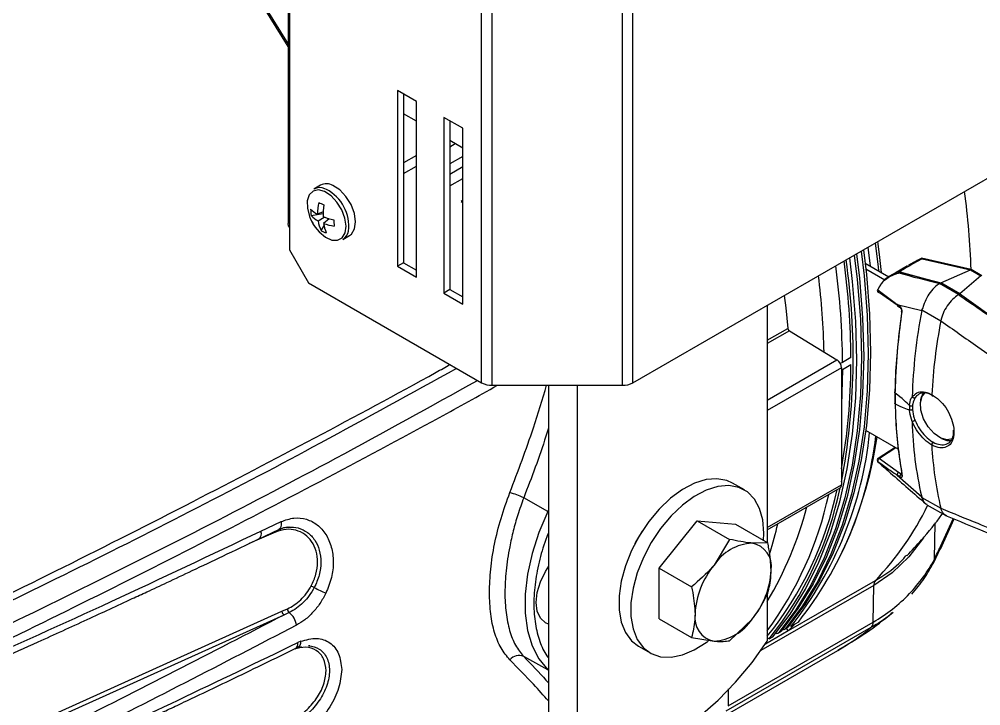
# Model space of a CAD drawing. Extents: x 8 to 113, y 0 to 87.
# Drawn here: x 17.218 to 21.685, y 5.202 to 8.393 of the extents above; entities that cross this region are included whole.
import ezdxf

# ---------------------------------------------------------------- set-up
doc = ezdxf.new("R2010")
doc.units = 0
doc.header["$MEASUREMENT"] = 0
doc.layers.add('OBJECT', color=7, linetype='CONTINUOUS')

msp = doc.modelspace()

# ---------------------------------------------------------------- linework, layer by layer
at = {"layer": 'OBJECT'}
for p, q in [((18.4731, 12.6484), (18.4731, 7.3204)), ((18.468, 12.6239), (18.468, 7.4429)), ((19.3659, 6.703), (19.3659, 12.235)), ((19.4154, 6.6911), (19.4154, 12.2232)), ((20.0199, 6.6911), (20.0199, 12.2232)), ((20.0694, 6.703), (20.0694, 12.235)), ((18.468, 8.2658), (18.3552, 8.446)), ((18.3605, 8.4491), (18.468, 8.2775)), ((18.9752, 8.0611), (18.9752, 7.2445)), ((19.0636, 8.0101), (18.9752, 8.0611)), ((19.0034, 8.0448), (19.0034, 7.2609)), ((19.0636, 7.1935), (19.0636, 8.0101)), ((19.0636, 7.9185), (19.0034, 7.9532)), ((20.0694, 6.703), (22.265, 7.9705)), ((19.1908, 7.9366), (19.1908, 7.12)), ((19.2792, 7.8856), (19.1908, 7.9366)), ((19.2191, 7.9202), (19.2191, 7.1364)), ((19.2792, 7.069), (19.2792, 7.8856)), ((19.2792, 7.794), (19.2191, 7.8287)), ((19.2191, 7.8001), (19.2439, 7.8144)), ((19.0636, 7.7593), (19.0034, 7.7246)), ((19.2792, 7.7552), (19.2191, 7.7205)), ((19.0034, 7.6756), (19.0636, 7.7103)), ((19.2792, 7.7062), (19.2191, 7.6715)), ((19.2191, 7.6184), (19.2792, 7.6531)), ((18.6178, 7.6211), (18.5871, 7.6034)), ((18.6448, 7.6018), (18.6374, 7.6048)), ((19.2792, 7.5511), (19.2704, 7.546)), ((19.2704, 7.546), (19.2792, 7.5409)), ((18.5744, 7.4804), (18.6294, 7.4901)), ((18.6297, 7.4967), (18.6035, 7.4868)), ((18.6062, 7.4554), (18.6351, 7.4728)), ((18.6584, 7.4654), (18.632, 7.4436)), ((18.6542, 7.4619), (18.6568, 7.4659)), ((18.6203, 7.4108), (18.6342, 7.4317)), ((18.7221, 7.3695), (18.7527, 7.3873)), ((21.1611, 7.3332), (21.1719, 7.2448)), ((18.4731, 7.3204), (18.5615, 7.1673)), ((21.4066, 7.2805), (21.4099, 7.2817)), ((21.64, 7.2293), (21.4094, 7.2818)), ((19.0034, 7.2609), (18.9752, 7.2445)), ((18.9752, 7.2445), (19.0636, 7.1935)), ((19.0034, 7.2609), (19.0636, 7.2262)), ((21.1477, 7.2588), (21.2581, 7.1951)), ((21.3449, 7.2461), (21.2915, 7.2153)), ((21.4129, 7.2796), (21.6381, 7.2283)), ((21.1507, 7.2326), (21.2395, 7.1813)), ((21.2915, 7.2153), (21.2584, 7.1962)), ((21.304, 7.2132), (21.3099, 7.2167)), ((21.4977, 7.1664), (21.3099, 7.2167)), ((21.3111, 7.2173), (21.4989, 7.167)), ((21.4995, 7.1672), (21.6373, 7.2278)), ((21.6851, 7.2002), (21.5875, 7.1164)), ((21.6373, 7.2278), (21.6851, 7.2002)), ((21.6898, 7.2006), (21.6401, 7.2293)), ((18.5615, 7.1673), (19.3659, 6.703)), ((21.2142, 7.1504), (21.2074, 7.1358)), ((21.2075, 7.1332), (21.2148, 7.1492)), ((21.4935, 7.1639), (21.4971, 7.1661)), ((21.5819, 7.1129), (21.4935, 7.1639)), ((21.4971, 7.1661), (21.5855, 7.115)), ((21.4989, 7.167), (21.4977, 7.1664)), ((21.5875, 7.1164), (21.4995, 7.1672)), ((19.2191, 7.1364), (19.1908, 7.12)), ((19.1908, 7.12), (19.2792, 7.069)), ((19.2191, 7.1364), (19.2792, 7.1017)), ((21.2141, 7.1233), (21.2966, 7.0651)), ((21.5855, 7.115), (21.5819, 7.1129)), ((21.7907, 6.9689), (21.5867, 7.1156)), ((20.6934, 7.0632), (20.6934, 5.9602)), ((21.2967, 7.0666), (21.4106, 7.0391)), ((21.3088, 7.0588), (21.2967, 7.0666)), ((21.4106, 7.0391), (21.4114, 7.0414)), ((21.4114, 7.0414), (21.4994, 6.9906)), ((21.4994, 6.9906), (21.4994, 6.9904)), ((20.6934, 6.9003), (20.7891, 6.9549)), ((20.796, 6.9437), (20.6934, 6.8852)), ((20.796, 6.9437), (21.0171, 6.8093)), ((20.6934, 6.6224), (21.0171, 6.8093)), ((21.0431, 6.7978), (21.0318, 6.7932)), ((21.0819, 6.8202), (21.0431, 6.7978)), ((21.0378, 6.7729), (20.6934, 6.5741)), ((21.0378, 6.7729), (21.0378, 6.2286)), ((21.0378, 6.7625), (21.0431, 6.7651)), ((21.0431, 6.7651), (21.0378, 6.6005)), ((21.0431, 6.7651), (21.0819, 6.7875)), ((19.4154, 6.6911), (20.0199, 6.6911)), ((19.6766, 6.6911), (19.6766, 5.0677)), ((19.8096, 6.6911), (19.8096, 4.991)), ((21.2853, 6.6591), (21.2853, 6.6084)), ((21.2879, 6.6553), (21.2879, 6.6553)), ((21.2879, 6.6553), (21.2879, 6.6045)), ((21.2879, 6.6045), (21.2879, 6.6045)), ((21.3538, 6.5975), (21.3538, 6.5974)), ((21.3538, 6.5775), (21.3538, 6.5775)), ((21.3015, 6.3944), (21.1507, 6.4814)), ((21.2881, 6.4021), (21.2091, 6.3516)), ((21.2912, 6.4003), (21.2141, 6.3511)), ((21.2141, 6.3511), (21.3035, 6.2868)), ((21.2075, 6.336), (21.2066, 6.3369)), ((21.2075, 6.336), (21.2128, 6.3308)), ((21.2967, 6.2733), (21.4106, 6.1724)), ((21.3088, 6.2655), (21.2967, 6.2733)), ((21.3035, 6.2868), (21.3157, 6.279)), ((20.5869, 6.2049), (20.5317, 6.2367)), ((20.6934, 6.0298), (21.0378, 6.2286)), ((20.6934, 6.0197), (21.0316, 6.2149)), ((19.6732, 6.1047), (19.5618, 6.1686)), ((21.4106, 6.1724), (21.4114, 6.1702)), ((21.4114, 6.1702), (21.4994, 6.1194)), ((21.4352, 6.1363), (21.5221, 6.0861)), ((19.6766, 6.112), (19.6732, 6.1047)), ((19.6766, 6.1028), (19.6732, 6.1047)), ((21.4994, 6.1194), (21.4994, 6.1195)), ((18.3412, 6.0136), (18.4345, 6.0576)), ((20.1914, 5.8418), (20.3682, 6.0617)), ((20.3682, 6.0617), (20.5185, 5.9749)), ((20.3682, 6.0617), (20.5449, 6.0459)), ((20.5449, 6.0459), (20.6953, 5.9591)), ((21.4694, 5.8825), (21.4728, 6.0516)), ((21.4973, 5.9303), (21.5609, 6.0698)), ((21.4983, 5.9417), (21.5574, 6.0712)), ((18.4093, 6.0091), (18.3112, 5.9663)), ((18.3302, 5.9767), (18.4237, 6.0209)), ((18.3112, 5.9663), (18.2861, 5.9557)), ((20.5185, 5.9749), (20.4459, 5.8558)), ((20.6953, 5.9591), (20.6227, 5.9579)), ((21.4669, 5.8683), (21.4972, 5.9306)), ((20.1914, 5.8418), (20.3418, 5.755)), ((20.1914, 5.6061), (20.1914, 5.8418)), ((20.792, 5.5512), (21.196, 5.7844)), ((21.1878, 5.7605), (20.6636, 5.458)), ((20.6934, 5.7202), (20.6934, 5.5013)), ((21.1852, 5.5907), (21.1878, 5.7605)), ((16.3674, 4.7061), (18.438, 5.6407)), ((18.438, 5.6407), (18.4638, 5.6523)), ((18.4724, 5.6352), (18.4469, 5.6233)), ((18.4469, 5.6233), (16.3764, 4.6888)), ((20.1914, 5.6061), (20.3418, 5.5193)), ((20.5113, 5.2017), (21.1852, 5.5907)), ((20.5185, 5.5035), (20.6227, 5.6043)), ((20.8377, 5.5908), (20.8037, 5.5712)), ((21.1751, 5.5651), (20.5012, 5.1761)), ((20.7904, 5.5493), (20.6847, 5.4883)), ((20.7437, 5.5397), (20.7543, 5.5458)), ((20.7465, 5.5421), (20.7571, 5.5481)), ((20.7755, 5.558), (20.786, 5.5641)), ((20.7783, 5.5604), (20.7888, 5.5665)), ((20.7814, 5.5614), (20.7902, 5.5494)), ((20.792, 5.5512), (20.7902, 5.5494)), ((20.7902, 5.5494), (20.7904, 5.5493)), ((20.792, 5.5512), (20.8191, 5.58)), ((20.7963, 5.5755), (20.8037, 5.5712)), ((18.5259, 5.5014), (18.5118, 5.4951)), ((20.3418, 5.5193), (20.4459, 5.5023)), ((20.702, 5.5125), (20.6934, 5.5175)), ((20.702, 5.5125), (20.719, 5.5223)), ((18.5, 5.4671), (18.5106, 5.4719)), ((18.5042, 5.4732), (18.5293, 5.4774)), ((18.5106, 5.4719), (18.5293, 5.4774)), ((18.5623, 5.4813), (18.5685, 5.4814)), ((20.0943, 5.4789), (20.1494, 5.4471)), ((20.347, 5.0698), (21.0208, 5.4588)), ((19.6732, 5.3693), (19.5618, 5.4305)), ((19.6766, 5.3678), (19.6732, 5.3693)), ((19.6732, 5.3693), (19.6766, 5.366)), ((20.5115, 5.2803), (20.5113, 5.2017))]:
    msp.add_line(p, q, dxfattribs=at)
at = {"layer": 'OBJECT', "flags": 128}
for points in [[(18.6366, 7.5914), (18.6077, 7.599), (18.583, 7.5938), (18.565, 7.5764), (18.5559, 7.5487), (18.5565, 7.5138), (18.5668, 7.4753), (18.5715, 7.4639)], [(18.7527, 7.3873), (18.7617, 7.3941), (18.7761, 7.418), (18.7807, 7.4513), (18.7749, 7.4903), (18.7594, 7.5308), (18.7359, 7.5684), (18.7068, 7.5991), (18.6755, 7.6195)], [(18.5935, 7.4258), (18.611, 7.4045), (18.6402, 7.3799), (18.6701, 7.3662), (18.6973, 7.365), (18.7189, 7.3765), (18.7326, 7.3993), (18.737, 7.431), (18.7314, 7.4682), (18.7167, 7.5069), (18.6942, 7.5428), (18.6665, 7.572), (18.6366, 7.5914), (18.6366, 7.5914)], [(18.5715, 7.4639), (18.5856, 7.4376), (18.5935, 7.4258)], [(18.4731, 7.4256), (18.4697, 7.4328), (18.468, 7.4429)], [(21.1952, 7.3512), (21.2083, 7.2417), (21.2103, 7.2227)], [(21.2061, 7.3592), (21.2136, 7.2988), (21.2223, 7.2158)], [(20.719, 5.5223), (20.7991, 5.6276), (20.8706, 5.7436), (20.9332, 5.8698), (20.9866, 6.0055), (21.0306, 6.1503), (21.065, 6.3035), (21.0897, 6.4646), (21.1045, 6.6328), (21.1095, 6.8075), (21.1045, 6.9879), (21.0897, 7.1732), (21.0763, 7.2843)], [(21.0976, 7.2965), (21.1112, 7.1823), (21.1258, 6.9986), (21.1307, 6.8197), (21.1258, 6.6465), (21.1112, 6.4796), (21.087, 6.3197), (21.0531, 6.1675), (21.0098, 6.0236), (20.9573, 5.8886), (20.8957, 5.763), (20.8254, 5.6473), (20.7465, 5.5421)], [(21.1081, 7.3026), (21.1218, 7.1884), (21.1364, 7.0047), (21.1412, 6.8258), (21.1364, 6.6526), (21.1218, 6.4857), (21.0975, 6.3258), (21.0637, 6.1736), (21.0204, 6.0297), (20.9679, 5.8947), (20.9063, 5.769), (20.8359, 5.6534), (20.7571, 5.5481)], [(21.1293, 7.3149), (21.143, 7.2007), (21.1576, 7.0169), (21.1625, 6.8381), (21.1576, 6.6648), (21.143, 6.4979), (21.1187, 6.3381), (21.0849, 6.1858), (21.0416, 6.0419), (20.9891, 5.9069), (20.9275, 5.7813), (20.8571, 5.6656), (20.7783, 5.5604)], [(21.1398, 7.321), (21.1535, 7.2067), (21.1681, 7.023), (21.173, 6.8441), (21.1681, 6.6709), (21.1535, 6.504), (21.1292, 6.3441), (21.0954, 6.1919), (21.0521, 6.048), (20.9996, 5.913), (20.938, 5.7874), (20.8677, 5.6717), (20.7888, 5.5665)], [(21.2148, 7.1492), (21.2138, 7.1498), (21.2131, 7.1503), (21.2126, 7.1506), (21.2124, 7.1508), (21.2125, 7.1509), (21.2128, 7.1509), (21.2134, 7.1507), (21.2142, 7.1504)], [(20.7716, 7.1084), (20.7789, 7.051), (20.7891, 6.9549)], [(21.2075, 7.1332), (21.2066, 7.1338), (21.2058, 7.1344), (21.2054, 7.135), (21.2052, 7.1354), (21.2052, 7.1355)], [(21.2985, 7.0602), (21.307, 7.0547), (21.3107, 7.0524)], [(21.3195, 7.0322), (21.3184, 7.0329), (21.3176, 7.0337), (21.317, 7.0345), (21.3168, 7.0353), (21.3169, 7.0357)], [(21.5551, 6.4428), (21.5543, 6.4423), (21.5289, 6.437), (21.4992, 6.4454), (21.4686, 6.4666), (21.441, 6.498), (21.4195, 6.5357), (21.4069, 6.5753), (21.4046, 6.612), (21.4129, 6.6413), (21.4301, 6.6593)], [(21.5024, 6.4439), (21.5282, 6.4347), (21.5489, 6.4345)], [(21.4573, 6.4136), (21.4573, 6.4136), (21.4573, 6.4136), (21.4573, 6.4136), (21.4573, 6.4136), (21.4573, 6.4136), (21.4573, 6.4136), (21.4573, 6.4136), (21.4573, 6.4136)], [(21.2141, 6.3511), (21.212, 6.3499), (21.2101, 6.3482), (21.2085, 6.3462), (21.2073, 6.344), (21.2065, 6.3417), (21.2063, 6.3395), (21.2067, 6.3376), (21.2075, 6.336)], [(20.5317, 6.2367), (20.5059, 6.2485), (20.4596, 6.257), (20.4086, 6.2528), (20.3545, 6.2358), (20.2991, 6.2067), (20.2442, 6.1664), (20.1914, 6.1161), (20.1426, 6.0576), (20.0992, 5.9926), (20.0627, 5.9233), (20.0343, 5.8519), (20.0148, 5.7807), (20.0049, 5.712), (20.0049, 5.6479), (20.0148, 5.5906), (20.0343, 5.5419), (20.0627, 5.5034), (20.0943, 5.4789)], [(20.6762, 5.9702), (20.6775, 6.0046), (20.6726, 6.0655), (20.6578, 6.1187), (20.6337, 6.1625), (20.6011, 6.1955), (20.561, 6.2166), (20.5148, 6.2252), (20.4638, 6.2209), (20.4097, 6.204), (20.3543, 6.1749), (20.2993, 6.1345), (20.2466, 6.0843), (20.1977, 6.0257), (20.1544, 5.9608), (20.1179, 5.8915), (20.0894, 5.8201), (20.07, 5.7489), (20.0601, 5.6801), (20.0601, 5.6161), (20.07, 5.5588), (20.0894, 5.5101), (20.1179, 5.4715), (20.1544, 5.4444), (20.1977, 5.4295), (20.2466, 5.4273), (20.2993, 5.438), (20.3543, 5.4611), (20.4097, 5.496), (20.4185, 5.5025)], [(19.6732, 6.1047), (19.6321, 6.0074), (19.6006, 5.9096), (19.5792, 5.8132), (19.5684, 5.7203), (19.5684, 5.6328), (19.5792, 5.5523), (19.6006, 5.4807), (19.6321, 5.4193), (19.6732, 5.3693)], [(18.4345, 6.0576), (18.4354, 6.0494), (18.4352, 6.0417), (18.434, 6.0349), (18.4317, 6.0291), (18.4285, 6.0245), (18.4244, 6.0213), (18.4222, 6.0203)], [(20.1121, 6.0134), (20.0817, 5.9619), (20.0778, 5.954)], [(21.4217, 5.9877), (21.4188, 5.9822), (21.3509, 5.8933), (21.2742, 5.8202), (21.1878, 5.7605), (21.1878, 5.7605), (21.1878, 5.7605)], [(19.6766, 5.5817), (19.6622, 5.5879), (19.6391, 5.6094), (19.6246, 5.6415), (19.6196, 5.6821), (19.6246, 5.7284), (19.6391, 5.7772), (19.6622, 5.8253), (19.6781, 5.8504)], [(20.7571, 5.5481), (20.7555, 5.5466), (20.7543, 5.5458)], [(20.7888, 5.5665), (20.7873, 5.5649), (20.786, 5.5641)], [(19.8096, 4.991), (19.8805, 4.9743), (19.957, 4.9712), (20.0379, 4.9818), (20.122, 5.0061), (20.2081, 5.0435), (20.2949, 5.0936), (20.381, 5.1555), (20.4651, 5.2285), (20.546, 5.3112), (20.6225, 5.4026), (20.6934, 5.5013)]]:
    msp.add_lwpolyline(points, dxfattribs=at)
at = {"layer": 'OBJECT'}
for centre, radius, start, end in [((18.6137, 7.5534), 0.0566, 65.2024, 118.0264), ((18.6452, 7.5689), 0.059, 59.0778, 117.7077), ((18.5579, 7.4315), 0.1911, 352.9458, 62.9613), ((17.9776, 7.1082), 3.6646, 1.8937, 7.5932), ((18.6671, 7.6081), 0.137, 225.9773, 242.3493), ((18.7256, 7.5079), 0.1537, 179.3668, 190.3264), ((18.8537, 7.488), 0.2502, 167.7424, 180.2677), ((19.877, 10.2749), 3.0135, 245.1213, 245.6251), ((18.9378, 7.4804), 0.3085, 170.7438, 181.011), ((18.7728, 7.5547), 0.2208, 204.276, 215.7186), ((18.6652, 7.5634), 0.123, 222.4418, 241.3482), ((18.7441, 7.7763), 0.3224, 249.151, 258.3889), ((19.7384, 7.5355), 1.0619, 184.0547, 185.6385), ((18.7625, 7.4802), 0.1583, 189.0105, 206.0147), ((18.8039, 7.4684), 0.1737, 188.2006, 203.2735), ((18.7169, 7.6779), 0.2492, 250.0762, 261.869), ((18.6848, 7.5198), 0.1267, 239.3692, 251.3771), ((18.6905, 7.4182), 0.058, 302.9932, 349.8882), ((17.4302, 6.7683), 3.613, 0.468, 7.6111), ((17.9994, 6.8223), 3.0932, 349.1968, 8.4069), ((17.469, 6.7906), 3.613, 0.468, 7.6111), ((17.3939, 6.7647), 3.5641, 1.3034, 7.0245), ((21.3028, 7.1943), 0.0238, 76.5072, 118.3677), ((21.3146, 7.1861), 0.032, 97.2028, 101.1835), ((21.3213, 7.197), 0.0228, 116.7704, 119.9851), ((21.2144, 7.1317), 0.01, 157.3799, 231.6821), ((21.2065, 7.1339), 0.0021, 65.0716, 127.3886), ((21.214, 7.129), 0.00768, 146.7809, 221.908), ((21.2116, 7.1286), 0.00581, 234.6108, 295.1567), ((21.3022, 7.0647), 0.00589, 161.6474, 230.9664), ((21.3144, 7.057), 0.00586, 161.5375, 231.9943), ((23.9196, 6.5602), 2.5543, 169.1946, 178.2621), ((24.0636, 6.5015), 2.6104, 169.2044, 176.7876), ((20.9916, 6.7707), 0.0463, 2.6744, 56.4596), ((18.387, 6.7884), 2.6948, 349.6229, 359.9806), ((19.4134, 6.7921), 0.101, 241.9599, 271.1435), ((20.0219, 6.7921), 0.101, 268.8562, 298.0399), ((21.4836, 6.612), 0.0789, 146.494, 179.2161), ((21.4573, 6.6477), 0.0000043, 346.841, 3.7294), ((23.0774, 6.5602), 1.7114, 181.2506, 193.0979), ((19.4493, 6.6449), 1.7284, 321.5944, 354.2202), ((19.4952, 6.6572), 1.7144, 321.5376, 353.2043), ((19.2558, 6.7488), 1.9707, 334.7751, 351.3005), ((23.1192, 6.5015), 1.6642, 183.027, 193.2675), ((21.2144, 6.3432), 0.01, 122.53, 218.7631), ((21.2112, 6.3475), 0.00465, 51.63, 117.179), ((21.3106, 6.2747), 0.014, 120.3018, 185.5063), ((21.3228, 6.2668), 0.014, 120.3018, 185.5034), ((21.3224, 6.2758), 0.00559, 191.5111, 238.5052), ((19.4131, 6.5462), 1.6522, 321.2728, 348.4379), ((21.023, 6.227), 0.0148, 305.114, 6.1982), ((19.2943, 5.56), 0.6647, 66.2701, 72.2065), ((19.4386, 6.539), 1.6136, 321.0498, 348.1184), ((19.3595, 6.5322), 1.6562, 323.6482, 347.8765), ((19.2414, 6.5538), 1.6912, 329.1559, 345.3489), ((20.2103, 6.7272), 1.364, 316.2731, 334.1659), ((18.7376, 6.5068), 2.0564, 343.2413, 347.0994), ((18.3117, 6.0025), 0.0314, 303.7295, 20.6379), ((18.4263, 6.0122), 0.0172, 173.6529, 190.27), ((20.6364, 5.7301), 0.2282, 93.4294, 146.5653), ((20.6026, 5.8498), 0.1099, 350.7481, 79.4533), ((21.4805, 5.9375), 0.0183, 336.6661, 13.064), ((20.7409, 5.6103), 0.3837, 140.2279, 177.3607), ((21.4445, 5.8794), 0.0251, 333.1375, 7.0903), ((20.3278, 5.8498), 0.3837, 320.2279, 357.3607), ((21.2223, 5.762), 0.0346, 139.6119, 182.4222), ((18.3026, 5.2345), 0.5904, 61.003, 62.5876), ((25.266, 19.4263), 15.2185, 243.9754, 244.19972), ((18.4651, 5.6437), 0.0273, 186.2972, 228.2305), ((18.4911, 5.6553), 0.0275, 186.2695, 227.0522), ((18.4172, 5.5654), 0.089, 6.7591, 51.6737), ((20.4661, 5.6103), 0.1099, 170.7481, 259.4533), ((20.4323, 5.73), 0.2282, 273.4294, 326.5653), ((21.1524, 5.5888), 0.0328, 313.6403, 3.298), ((20.7378, 5.55), 0.0118, 246.186, 317.8121), ((20.7696, 5.5683), 0.0118, 246.186, 317.8121), ((20.431, 6.4797), 1.1791, 300.0127, 309.1269), ((18.486, 5.4896), 0.0264, 299.1315, 11.9274), ((18.4969, 5.4977), 0.0293, 297.5373, 7.1433), ((19.5391, 5.3831), 0.0525, 64.3881, 142.4548)]:
    msp.add_arc(centre, radius, start, end, dxfattribs=at)
for centre, major_axis, ratio, start_param, end_param in [((21.7236, 7.3955), (0.4156, 0.1775), 0.058119, 2.691171, 3.162847), ((21.7193, 7.4229), (0.4087, 0.2053), 0.030857, 2.402916, 3.123581), ((22.7037, 8.0764), (5.759, -1.2811), 0.198331, 4.511214, 4.544905), ((21.7236, 7.3955), (0.4156, 0.1775), 0.058119, 3.162847, 3.215511), ((21.7193, 7.4229), (0.4087, 0.2053), 0.030857, 3.123581, 3.176244), ((21.6107, 7.2348), (0.0277, -0.0059), 0.181801, 6.036304, 6.176905), ((21.1768, 7.2488), (0.3275, -0.0723), 0.201878, 6.0617, 6.065905), ((21.1805, 7.2509), (0.3275, -0.0723), 0.201878, 6.065905, 6.072415), ((21.1802, 7.251), (0.3325, -0.0712), 0.181801, 6.029786, 6.036304), ((22.2729, 6.616), (0.6943, -0.494), 0.104684, 3.093765, 3.097106), ((20.2037, 10.0008), (13.5348, -9.6488), 0.094709, 4.881554, 4.897066), ((22.2766, 6.6181), (0.6943, -0.494), 0.104684, 3.080674, 3.093765), ((22.2771, 6.6178), (0.691, -0.4971), 0.099986, 3.117347, 3.130436), ((22.7223, 7.6245), (0.9767, 2.0021), 0.525016, 2.109283, 2.305521), ((7.2599, 15.6573), (14.1054, -9.0791), 0.012142, 0.048936, 0.112898), ((7.2599, 15.6573), (14.1054, -9.0791), 0.012142, 6.185918, 6.24988), ((21.449, 6.5262), (-0.0659, 0.1269), 0.54529, 0.724385, 0.89521), ((22.7223, 7.6245), (0.9767, 2.0021), 0.525016, 2.373266, 2.529682), ((20.8405, 5.5086), (0.0494, -0.0416), 0.566356, 3.102098, 3.171096)]:
    msp.add_ellipse(centre, major_axis=major_axis, ratio=ratio, start_param=start_param, end_param=end_param, dxfattribs=at)
for points, knots in [([(14.3887, 7.9932), (14.7343, 8.2363), (15.4256, 8.7226), (16.4672, 9.4082), (17.4814, 10.0462), (18.149, 10.4363), (18.468, 10.6227)], [0, 0, 0, 0, 0.255394, 0.510845, 0.766264, 1, 1, 1, 1]), ([(18.468, 10.5999), (18.2998, 10.5023), (17.9321, 10.2889), (17.3668, 9.9465), (16.7667, 9.5725), (16.1624, 9.1834), (15.5599, 8.7831), (14.9718, 8.3813), (14.588, 8.1096), (14.3998, 7.9764)], [0, 0, 0, 0, 0.123528, 0.270146, 0.415672, 0.565188, 0.715491, 0.860428, 1, 1, 1, 1]), ([(21.4099, 7.2817), (21.4108, 7.2813), (21.4118, 7.2808), (21.4128, 7.2796), (21.4129, 7.2796)], [0, 0, 0, 0, 0.980022, 1, 1, 1, 1]), ([(21.4077, 7.2811), (21.3922, 7.2728), (21.3716, 7.2617), (21.3522, 7.2501), (21.3475, 7.2473)], [0, 0, 0, 0, 0.755395, 1, 1, 1, 1]), ([(21.304, 7.2132), (21.3038, 7.2132), (21.3025, 7.2129), (21.2983, 7.212), (21.2845, 7.2084), (21.2599, 7.1985), (21.2314, 7.1791), (21.2194, 7.1591), (21.2142, 7.1504)], [0, 0, 0, 0, 0.003659, 0.034965, 0.112488, 0.381452, 0.732443, 1, 1, 1, 1]), ([(21.2148, 7.1492), (21.2197, 7.157), (21.2324, 7.177), (21.263, 7.1985), (21.2892, 7.2092), (21.3027, 7.2129), (21.3038, 7.2132), (21.304, 7.2132)], [0, 0, 0, 0, 0.244745, 0.62673, 0.967928, 0.996143, 1, 1, 1, 1]), ([(21.6401, 7.2292), (21.6401, 7.2293), (21.64, 7.2295), (21.6391, 7.2293), (21.6384, 7.2286), (21.6381, 7.2283)], [0, 0, 0, 0, 0.116856, 0.672284, 1, 1, 1, 1]), ([(21.4931, 7.1637), (21.4894, 7.1615), (21.4761, 7.1533), (21.4548, 7.1321), (21.4332, 7.099), (21.4208, 7.0659), (21.4141, 7.0483), (21.4114, 7.0414)], [0, 0, 0, 0, 0.097508, 0.351331, 0.599305, 0.843154, 1, 1, 1, 1]), ([(21.2967, 7.0666), (21.2922, 7.0696), (21.2702, 7.0846), (21.2399, 7.1066), (21.2159, 7.1263), (21.2075, 7.1332)], [0, 0, 0, 0, 0.139684, 0.698664, 1, 1, 1, 1]), ([(21.5816, 7.1127), (21.5722, 7.106), (21.5536, 7.0926), (21.5283, 7.0611), (21.5083, 7.026), (21.5023, 7.0021), (21.4994, 6.9906)], [0, 0, 0, 0, 0.253583, 0.507165, 0.760847, 1, 1, 1, 1]), ([(21.3195, 7.0322), (21.3196, 7.0343), (21.3199, 7.0387), (21.3184, 7.0457), (21.3155, 7.0521), (21.312, 7.0565), (21.3096, 7.0582), (21.3088, 7.0588)], [0, 0, 0, 0, 0.21906, 0.438021, 0.659216, 0.880003, 1, 1, 1, 1]), ([(21.2879, 6.6553), (21.2879, 6.6608), (21.2883, 6.6883), (21.2919, 6.81), (21.3071, 6.9328), (21.3195, 7.0322)], [0, 0, 0, 0, 0.045653, 0.228294, 1, 1, 1, 1]), ([(21.3107, 7.0523), (21.311, 7.0521), (21.3118, 7.0517), (21.3135, 7.0497), (21.3152, 7.0467), (21.3165, 7.0429), (21.3171, 7.039), (21.317, 7.0366), (21.3169, 7.0358), (21.3169, 7.0358)], [0, 0, 0, 0, 0.118174, 0.279889, 0.450066, 0.636772, 0.831723, 0.99664, 1, 1, 1, 1]), ([(21.4994, 6.9904), (21.5568, 6.9504), (21.6554, 6.8816), (21.7543, 6.8129), (21.7957, 6.7842)], [0, 0, 0, 0, 0.58145, 1, 1, 1, 1]), ([(20.7891, 6.9549), (20.7893, 6.9539), (20.7895, 6.9524), (20.7904, 6.9503), (20.7911, 6.9488), (20.792, 6.9474), (20.793, 6.9462), (20.7943, 6.9448), (20.7954, 6.9441), (20.796, 6.9437)], [0, 0, 0, 0, 0.235209, 0.351551, 0.467887, 0.584217, 0.700551, 0.816896, 1, 1, 1, 1]), ([(16.2592, 5.2848), (16.4517, 5.3754), (16.8435, 5.56), (17.4321, 5.8489), (18.0176, 6.1451), (18.5939, 6.4475), (18.9913, 6.6602), (19.1979, 6.7757), (19.2193, 6.7876)], [0, 0, 0, 0, 0.1891529, 0.3851663, 0.5880463, 0.7814733, 0.977427, 1, 1, 1, 1]), ([(19.2498, 6.77), (19.0396, 6.6534), (18.4569, 6.3303), (17.4678, 5.8234), (16.6734, 5.4451), (16.2765, 5.2561)], [0, 0, 0, 0, 0.2201851, 0.6104297, 1, 1, 1, 1]), ([(16.299, 5.1637), (16.7044, 5.3564), (17.5159, 5.7421), (18.53, 6.261), (19.1286, 6.5928), (19.347, 6.7139)], [0, 0, 0, 0, 0.388118, 0.776745, 1, 1, 1, 1]), ([(16.3296, 5.1115), (16.5185, 5.2001), (16.9028, 5.3804), (17.4797, 5.6621), (18.0536, 5.9508), (18.6192, 6.2453), (19.0785, 6.4905), (19.3498, 6.6414), (19.4393, 6.6911)], [0, 0, 0, 0, 0.176451, 0.3589388, 0.5474679, 0.7276616, 0.9101702, 1, 1, 1, 1]), ([(19.4974, 6.193), (19.5354, 6.2928), (19.5978, 6.4569), (19.6484, 6.6252), (19.6682, 6.6911)], [0, 0, 0, 0, 0.608137, 1, 1, 1, 1]), ([(21.2879, 6.6553), (21.2872, 6.6558), (21.2859, 6.6569), (21.2852, 6.6583), (21.2854, 6.659), (21.2854, 6.6591)], [0, 0, 0, 0, 0.46159, 0.923132, 1, 1, 1, 1]), ([(21.2854, 6.6591), (21.2854, 6.6597), (21.2855, 6.6608), (21.2866, 6.662), (21.2874, 6.6627), (21.2876, 6.6628)], [0, 0, 0, 0, 0.4022106, 0.8474424, 1, 1, 1, 1]), ([(21.3666, 6.6371), (21.3734, 6.6444), (21.387, 6.659), (21.4178, 6.6632), (21.4424, 6.656), (21.4555, 6.6487), (21.4573, 6.6477)], [0, 0, 0, 0, 0.315106, 0.632943, 0.949791, 1, 1, 1, 1]), ([(21.4575, 6.6456), (21.4491, 6.6493), (21.4301, 6.6578), (21.4032, 6.6544), (21.3869, 6.6433), (21.3806, 6.6345), (21.3797, 6.6334)], [0, 0, 0, 0, 0.269347, 0.609719, 0.950507, 1, 1, 1, 1]), ([(21.3538, 6.5974), (21.3557, 6.6094), (21.3582, 6.6246), (21.365, 6.6354), (21.3665, 6.6377)], [0, 0, 0, 0, 0.7918121, 1, 1, 1, 1]), ([(21.3665, 6.6377), (21.3665, 6.6376), (21.3665, 6.6375), (21.3665, 6.6373), (21.3665, 6.6372), (21.3666, 6.6371), (21.3666, 6.6371)], [0, 0, 0, 0, 0.344546, 0.691935, 0.85964, 1, 1, 1, 1]), ([(21.3666, 6.6371), (21.3673, 6.6363), (21.3689, 6.6347), (21.3719, 6.6331), (21.3751, 6.6323), (21.3776, 6.6325), (21.379, 6.633), (21.3796, 6.6333), (21.3797, 6.6334)], [0, 0, 0, 0, 0.21496, 0.429908, 0.644872, 0.859843, 0.951432, 1, 1, 1, 1]), ([(21.3797, 6.6334), (21.3754, 6.6247), (21.3698, 6.6138), (21.3684, 6.5994), (21.3681, 6.5964)], [0, 0, 0, 0, 0.796375, 1, 1, 1, 1]), ([(21.4573, 6.6477), (21.4691, 6.6403), (21.4928, 6.6253), (21.5235, 6.5883), (21.5467, 6.5456), (21.5599, 6.5009), (21.562, 6.4597), (21.5526, 6.4266), (21.5326, 6.4053), (21.5039, 6.3983), (21.4771, 6.4039), (21.4613, 6.4116), (21.4573, 6.4136)], [0, 0, 0, 0, 0.106547, 0.213092, 0.319763, 0.426916, 0.534499, 0.642268, 0.74996, 0.857311, 0.964156, 1, 1, 1, 1]), ([(21.4573, 6.6477), (21.4573, 6.6468), (21.4574, 6.645), (21.4584, 6.6431), (21.4601, 6.6421), (21.462, 6.6422), (21.4633, 6.6427), (21.4639, 6.6431), (21.4641, 6.6432)], [0, 0, 0, 0, 0.208433, 0.416874, 0.625336, 0.83387, 0.967125, 1, 1, 1, 1]), ([(21.2879, 6.6045), (21.2872, 6.605), (21.2859, 6.6061), (21.2852, 6.6075), (21.2854, 6.6083), (21.2854, 6.6084)], [0, 0, 0, 0, 0.46159, 0.923132, 1, 1, 1, 1]), ([(21.2879, 6.6045), (21.2879, 6.5991), (21.2883, 6.5721), (21.2919, 6.4554), (21.3071, 6.3535), (21.3195, 6.2711)], [0, 0, 0, 0, 0.045653, 0.228294, 1, 1, 1, 1]), ([(21.3538, 6.5974), (21.3546, 6.5969), (21.3563, 6.5959), (21.3595, 6.5951), (21.3629, 6.5949), (21.3654, 6.5953), (21.3671, 6.5959), (21.3677, 6.5962), (21.3681, 6.5964)], [0, 0, 0, 0, 0.2099407, 0.4198864, 0.6298164, 0.8397606, 0.898237, 1, 1, 1, 1]), ([(21.3681, 6.578), (21.3677, 6.5778), (21.3671, 6.5774), (21.3654, 6.5768), (21.3629, 6.5762), (21.3595, 6.5761), (21.3563, 6.5765), (21.3546, 6.5772), (21.3538, 6.5775)], [0, 0, 0, 0, 0.101763, 0.1602394, 0.3701836, 0.5801136, 0.7900593, 1, 1, 1, 1]), ([(21.3665, 6.5229), (21.3617, 6.5377), (21.3556, 6.5565), (21.3541, 6.5739), (21.3538, 6.5775)], [0, 0, 0, 0, 0.791837, 1, 1, 1, 1]), ([(21.3681, 6.5964), (21.3679, 6.5911), (21.3677, 6.5851), (21.3681, 6.5787), (21.3681, 6.578)], [0, 0, 0, 0, 0.886114, 1, 1, 1, 1]), ([(21.3681, 6.578), (21.37, 6.5648), (21.3723, 6.5483), (21.3785, 6.5313), (21.3797, 6.5278)], [0, 0, 0, 0, 0.796377, 1, 1, 1, 1]), ([(21.3666, 6.5232), (21.3666, 6.5232), (21.3665, 6.5232), (21.3665, 6.5231), (21.3665, 6.523), (21.3665, 6.5229), (21.3665, 6.5229)], [0, 0, 0, 0, 0.159972, 0.363956, 0.750397, 1, 1, 1, 1]), ([(21.3797, 6.5278), (21.3796, 6.5277), (21.379, 6.5274), (21.3776, 6.5266), (21.3751, 6.5255), (21.3719, 6.5243), (21.3689, 6.5235), (21.3673, 6.5233), (21.3666, 6.5232)], [0, 0, 0, 0, 0.048568, 0.140157, 0.355128, 0.570092, 0.78504, 1, 1, 1, 1]), ([(21.4573, 6.4136), (21.4459, 6.4214), (21.4231, 6.4369), (21.3921, 6.4737), (21.3745, 6.5041), (21.3676, 6.5209), (21.3666, 6.5232)], [0, 0, 0, 0, 0.3155677, 0.6311016, 0.9475879, 1, 1, 1, 1]), ([(21.3797, 6.5278), (21.3862, 6.5144), (21.399, 6.4877), (21.4278, 6.4531), (21.4505, 6.4344), (21.4626, 6.4273), (21.4641, 6.4264)], [0, 0, 0, 0, 0.318291, 0.636579, 0.954853, 1, 1, 1, 1]), ([(19.6766, 6.4927), (19.6727, 6.4799), (19.6393, 6.3701), (19.5981, 6.2631), (19.5618, 6.1686)], [0, 0, 0, 0, 0.117018, 1, 1, 1, 1]), ([(21.4641, 6.4264), (21.4751, 6.4218), (21.4972, 6.4126), (21.526, 6.4152), (21.5472, 6.4306), (21.559, 6.4541), (21.559, 6.4745), (21.559, 6.4826)], [0, 0, 0, 0, 0.214298, 0.428608, 0.642726, 0.856927, 1, 1, 1, 1]), ([(21.4641, 6.4264), (21.4639, 6.4263), (21.4633, 6.4259), (21.462, 6.4248), (21.4601, 6.4225), (21.4584, 6.4196), (21.4574, 6.4164), (21.4573, 6.4145), (21.4573, 6.4136)], [0, 0, 0, 0, 0.032875, 0.16613, 0.374663, 0.583125, 0.791549, 1, 1, 1, 1]), ([(21.2967, 6.2733), (21.2922, 6.2761), (21.2702, 6.29), (21.2399, 6.3107), (21.2159, 6.3295), (21.2075, 6.336)], [0, 0, 0, 0, 0.139684, 0.698664, 1, 1, 1, 1]), ([(21.2126, 6.3307), (21.2305, 6.3148), (21.3025, 6.2513), (21.375, 6.188), (21.4294, 6.1405)], [0, 0, 0, 0, 0.249076, 1, 1, 1, 1]), ([(21.3195, 6.2711), (21.3196, 6.2695), (21.3199, 6.2664), (21.3184, 6.2637), (21.3155, 6.2627), (21.312, 6.2636), (21.3096, 6.265), (21.3088, 6.2655)], [0, 0, 0, 0, 0.219061, 0.438022, 0.659218, 0.880002, 1, 1, 1, 1]), ([(21.3169, 6.2747), (21.3169, 6.2746), (21.3171, 6.274), (21.317, 6.2737), (21.317, 6.2739), (21.317, 6.2739)], [0, 0, 0, 0, 0.113689, 0.931401, 1, 1, 1, 1]), ([(19.4024, 5.7279), (19.4036, 5.7636), (19.4059, 5.8353), (19.4248, 5.9525), (19.4538, 6.073), (19.4829, 6.153), (19.4974, 6.193)], [0, 0, 0, 0, 0.249549, 0.499968, 0.749833, 1, 1, 1, 1]), ([(19.5618, 6.1686), (19.5522, 6.1421), (19.5338, 6.0911), (19.5124, 6.0147), (19.4926, 5.927), (19.4781, 5.8292), (19.4727, 5.7262), (19.478, 5.6324), (19.4945, 5.5501), (19.5215, 5.4802), (19.5484, 5.4471), (19.5618, 5.4305)], [0, 0, 0, 0, 0.0871593, 0.1683777, 0.2498715, 0.3771973, 0.4995656, 0.6219989, 0.7493523, 0.8747814, 1, 1, 1, 1]), ([(21.4353, 6.1366), (21.435, 6.1367), (21.4277, 6.1385), (21.4211, 6.1494), (21.4141, 6.1644), (21.4114, 6.1702)], [0, 0, 0, 0, 0.0279357, 0.6195027, 1, 1, 1, 1]), ([(18.4345, 6.0576), (18.4546, 6.0647), (18.4946, 6.0787), (18.5533, 6.0715), (18.6046, 6.0451), (18.6448, 6.0003), (18.6707, 5.9411), (18.6796, 5.8717), (18.6717, 5.7969), (18.6521, 5.7489), (18.6424, 5.7248)], [0, 0, 0, 0, 0.125399, 0.250033, 0.374937, 0.500007, 0.625107, 0.75017, 0.875155, 1, 1, 1, 1]), ([(21.342, 5.8993), (21.3649, 5.9237), (21.4221, 5.9848), (21.4769, 6.0506), (21.506, 6.0935), (21.5069, 6.0949)], [0, 0, 0, 0, 0.392594, 0.980324, 1, 1, 1, 1]), ([(21.4994, 6.1195), (21.5568, 6.0962), (21.6554, 6.0562), (21.7543, 6.0163), (21.7957, 5.9996)], [0, 0, 0, 0, 0.58145, 1, 1, 1, 1]), ([(21.5274, 6.0842), (21.5209, 6.0876), (21.5078, 6.0947), (21.5022, 6.1111), (21.4994, 6.1194)], [0, 0, 0, 0, 0.4915339, 1, 1, 1, 1]), ([(21.5212, 6.0861), (21.5828, 6.0607), (21.6837, 6.0192), (21.785, 5.9779), (21.8245, 5.9618)], [0, 0, 0, 0, 0.611003, 1, 1, 1, 1]), ([(18.4234, 6.0208), (18.4316, 6.0242), (18.4479, 6.0309), (18.4644, 6.0324), (18.4726, 6.0331)], [0, 0, 0, 0, 0.500585, 1, 1, 1, 1]), ([(18.4329, 6.0242), (18.4438, 6.0287), (18.4558, 6.0337), (18.4672, 6.0325), (18.4682, 6.0324)], [0, 0, 0, 0, 0.912322, 1, 1, 1, 1]), ([(18.4682, 6.0324), (18.4838, 6.032), (18.516, 6.0314), (18.5585, 6.0093), (18.5926, 5.9736), (18.6145, 5.9257), (18.6218, 5.8695), (18.6145, 5.8088), (18.5974, 5.7702), (18.5888, 5.7509)], [0, 0, 0, 0, 0.135537, 0.279645, 0.423505, 0.567298, 0.711235, 0.855462, 1, 1, 1, 1]), ([(16.3318, 5.1025), (16.5465, 5.1955), (16.9886, 5.3869), (17.659, 5.6904), (18.1098, 5.9039), (18.3412, 6.0136)], [0, 0, 0, 0, 0.315, 0.648332, 1, 1, 1, 1]), ([(18.5744, 5.7586), (18.5826, 5.7765), (18.5991, 5.8123), (18.6062, 5.8691), (18.5994, 5.9217), (18.5785, 5.9665), (18.546, 6.0002), (18.5047, 6.0198), (18.4576, 6.025), (18.4254, 6.0144), (18.4093, 6.0091)], [0, 0, 0, 0, 0.1248514, 0.2496703, 0.374509, 0.4994319, 0.6244738, 0.749587, 0.8746189, 1, 1, 1, 1]), ([(19.6766, 6.0056), (19.674, 5.9996), (19.6567, 5.9587), (19.6349, 5.8813), (19.6136, 5.7761), (19.6068, 5.6747), (19.6136, 5.5811), (19.6349, 5.5005), (19.6567, 5.4482), (19.674, 5.4274), (19.6766, 5.4243)], [0, 0, 0, 0, 0.0268709, 0.1810548, 0.3394352, 0.5, 0.6605648, 0.8189452, 0.9731291, 1, 1, 1, 1]), ([(16.3216, 5.0643), (16.3843, 5.0913), (16.4967, 5.1398), (16.6454, 5.2046), (16.7609, 5.2552), (16.8567, 5.2975), (17.0365, 5.3773), (17.2628, 5.4789), (17.5282, 5.6), (17.6965, 5.6777), (17.8197, 5.7351), (17.9126, 5.7785), (18.0301, 5.8338), (18.1724, 5.9012), (18.2751, 5.9503), (18.3306, 5.9769)], [0, 0, 0, 0, 0.091691, 0.164514, 0.218476, 0.261777, 0.30597, 0.484367, 0.5981, 0.703041, 0.737311, 0.783982, 0.843319, 0.915324, 1, 1, 1, 1]), ([(20.6227, 5.9579), (20.6206, 5.9581), (20.5905, 5.9609), (20.5532, 5.9681), (20.5185, 5.9749)], [0, 0, 0, 0, 0.070214, 1, 1, 1, 1]), ([(20.7111, 5.8321), (20.7091, 5.8647), (20.7066, 5.9061), (20.6973, 5.9499), (20.6953, 5.9591)], [0, 0, 0, 0, 0.788998, 1, 1, 1, 1]), ([(21.4694, 5.8825), (21.4694, 5.8825), (21.4789, 5.9017), (21.4886, 5.9217), (21.4983, 5.9417)], [0, 0, 0, 0, 0.000029, 1, 1, 1, 1]), ([(21.196, 5.7844), (21.2344, 5.8081), (21.2874, 5.8406), (21.3285, 5.8882), (21.3398, 5.9012)], [0, 0, 0, 0, 0.725399, 1, 1, 1, 1]), ([(20.4459, 5.8558), (20.4438, 5.8532), (20.4138, 5.8162), (20.3765, 5.7845), (20.3418, 5.755)], [0, 0, 0, 0, 0.070213, 1, 1, 1, 1]), ([(21.1852, 5.5907), (21.1852, 5.5907), (21.2166, 5.6088), (21.2765, 5.6493), (21.3542, 5.7194), (21.4189, 5.7982), (21.4545, 5.8525), (21.4694, 5.8825), (21.4694, 5.8825)], [0, 0, 0, 0, 0.000005, 0.258899, 0.517796, 0.758901, 0.999996, 1, 1, 1, 1]), ([(21.3653, 5.721), (21.3851, 5.7447), (21.4236, 5.7906), (21.4524, 5.8429), (21.4664, 5.8683)], [0, 0, 0, 0, 0.514626, 1, 1, 1, 1]), ([(20.6953, 5.7234), (20.7018, 5.7495), (20.7102, 5.7835), (20.7109, 5.823), (20.7111, 5.8321)], [0, 0, 0, 0, 0.7681508, 1, 1, 1, 1]), ([(18.4638, 5.6523), (18.4745, 5.6578), (18.4961, 5.6689), (18.5261, 5.6938), (18.5533, 5.7236), (18.5673, 5.7469), (18.5744, 5.7586)], [0, 0, 0, 0, 0.249686, 0.500038, 0.748854, 1, 1, 1, 1]), ([(18.5888, 5.7509), (18.5814, 5.7382), (18.5667, 5.713), (18.5381, 5.6807), (18.5065, 5.6535), (18.4837, 5.6413), (18.4724, 5.6352)], [0, 0, 0, 0, 0.2510338, 0.4998421, 0.7502371, 1, 1, 1, 1]), ([(18.6424, 5.7248), (18.6338, 5.7088), (18.6167, 5.6768), (18.5832, 5.6353), (18.5459, 5.6), (18.519, 5.5839), (18.5055, 5.5759)], [0, 0, 0, 0, 0.251427, 0.50031, 0.75055, 1, 1, 1, 1]), ([(19.4974, 5.4152), (19.4829, 5.4325), (19.4538, 5.4672), (19.4248, 5.5403), (19.4059, 5.6262), (19.4036, 5.6939), (19.4024, 5.7279)], [0, 0, 0, 0, 0.250229, 0.500882, 0.749824, 1, 1, 1, 1]), ([(20.3418, 5.755), (20.3437, 5.7458), (20.353, 5.702), (20.3556, 5.6606), (20.3576, 5.628)], [0, 0, 0, 0, 0.211002, 1, 1, 1, 1]), ([(20.6227, 5.6043), (20.6248, 5.6069), (20.6544, 5.6442), (20.6756, 5.6852), (20.6953, 5.7234)], [0, 0, 0, 0, 0.070213, 1, 1, 1, 1]), ([(21.0211, 5.4602), (21.0556, 5.4805), (21.1325, 5.5257), (21.2166, 5.587), (21.2663, 5.6269), (21.2778, 5.6361)], [0, 0, 0, 0, 0.385443, 0.858638, 1, 1, 1, 1]), ([(21.2734, 5.6341), (21.2707, 5.6313), (21.2424, 5.6034), (21.207, 5.5832), (21.1751, 5.5651)], [0, 0, 0, 0, 0.097621, 1, 1, 1, 1]), ([(18.4469, 5.6233), (18.1099, 5.4487), (17.4358, 5.0994), (16.7389, 4.7664), (16.3903, 4.5999)], [0, 0, 0, 0, 0.499931, 1, 1, 1, 1]), ([(20.3576, 5.628), (20.3574, 5.6189), (20.3566, 5.5794), (20.3482, 5.5454), (20.3418, 5.5193)], [0, 0, 0, 0, 0.2318492, 1, 1, 1, 1]), ([(18.5055, 5.5759), (18.1619, 5.3976), (17.4793, 5.0433), (16.7733, 4.706), (16.4226, 4.5384)], [0, 0, 0, 0, 0.50338, 1, 1, 1, 1]), ([(16.4232, 4.5318), (16.5861, 4.6034), (16.9217, 4.7509), (17.4327, 4.9832), (17.9671, 5.2319), (18.3271, 5.4059), (18.5118, 5.4951)], [0, 0, 0, 0, 0.22962, 0.472827, 0.72962, 1, 1, 1, 1]), ([(18.5259, 5.5014), (18.551, 5.5083), (18.6012, 5.5221), (18.6638, 5.4986), (18.7076, 5.4478), (18.7133, 5.3959), (18.7162, 5.3699)], [0, 0, 0, 0, 0.250566, 0.500351, 0.750175, 1, 1, 1, 1]), ([(20.4459, 5.5023), (20.448, 5.5021), (20.4776, 5.4995), (20.4988, 5.5016), (20.5185, 5.5035)], [0, 0, 0, 0, 0.070214, 1, 1, 1, 1]), ([(16.4118, 4.5032), (16.477, 4.5317), (16.5939, 4.5829), (16.7485, 4.6514), (16.8686, 4.705), (16.9682, 4.7497), (17.1551, 4.8339), (17.3903, 4.9413), (17.6663, 5.0692), (17.8412, 5.1513), (17.9693, 5.2119), (18.0658, 5.2577), (18.188, 5.3161), (18.3358, 5.3872), (18.4425, 5.4391), (18.5002, 5.4672)], [0, 0, 0, 0, 0.09169, 0.164513, 0.218477, 0.261778, 0.305972, 0.48437, 0.598102, 0.703044, 0.737312, 0.783982, 0.843318, 0.915323, 1, 1, 1, 1]), ([(18.6437, 5.3642), (18.6413, 5.3839), (18.6366, 5.4232), (18.6006, 5.4615), (18.5516, 5.4788), (18.5133, 5.4695), (18.4952, 5.4652)], [0, 0, 0, 0, 0.255711, 0.511802, 0.768375, 1, 1, 1, 1]), ([(18.5637, 5.4808), (18.5806, 5.4773), (18.616, 5.4699), (18.6504, 5.4272), (18.6634, 5.3669), (18.6505, 5.2957), (18.6143, 5.2248), (18.5605, 5.1611), (18.518, 5.1343), (18.4967, 5.1209)], [0, 0, 0, 0, 0.1318821, 0.2764488, 0.4207996, 0.5651354, 0.7096775, 0.8546111, 1, 1, 1, 1]), ([(19.6766, 5.2245), (19.6541, 5.2498), (19.6009, 5.3095), (19.5353, 5.3765), (19.4974, 5.4152)], [0, 0, 0, 0, 0.422778, 1, 1, 1, 1]), ([(19.5618, 5.4305), (19.5981, 5.3929), (19.6393, 5.3502), (19.6727, 5.312), (19.6766, 5.3076)], [0, 0, 0, 0, 0.882983, 1, 1, 1, 1]), ([(18.4893, 5.1382), (18.5094, 5.1504), (18.5498, 5.1748), (18.6006, 5.2333), (18.6366, 5.2998), (18.6413, 5.3427), (18.6437, 5.3642)], [0, 0, 0, 0, 0.250681, 0.500935, 0.750645, 1, 1, 1, 1]), ([(18.7162, 5.3699), (18.7133, 5.3415), (18.7076, 5.2846), (18.6638, 5.1949), (18.6011, 5.114), (18.551, 5.0786), (18.5259, 5.0609)], [0, 0, 0, 0, 0.24993, 0.499886, 0.749919, 1, 1, 1, 1])]:
    msp.add_open_spline(points, degree=3, knots=knots, dxfattribs=at)

doc.saveas('drawing.dxf')
